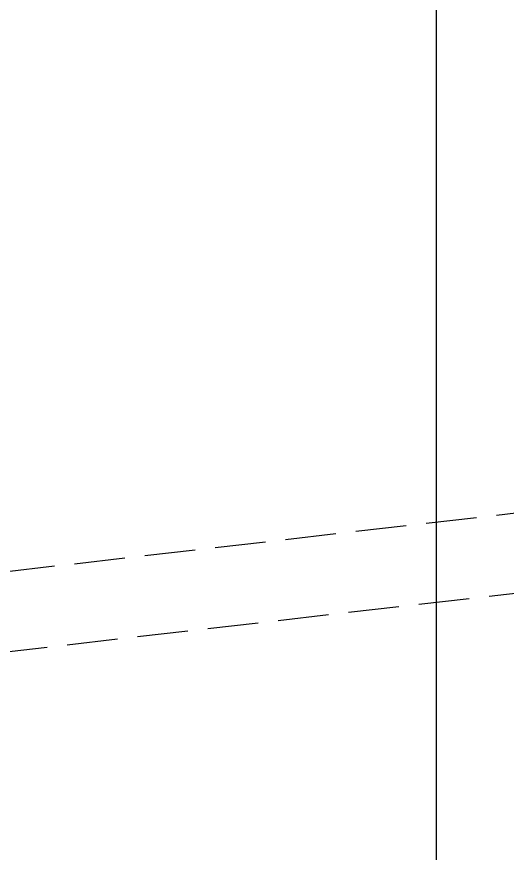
# Model space of a CAD drawing. Extents: x -10817 to 167545, y 26551 to 157048.
# Drawn here: x 23057 to 25483, y 108290 to 112424 of the extents above; entities that cross this region are included whole.
import ezdxf
from ezdxf.xclip import XClip

# ---------------------------------------------------------------- set-up
doc = ezdxf.new("R2010")
doc.units = 0
doc.header["$LTSCALE"] = 1000
doc.header["$MEASUREMENT"] = 0
doc.header["$XCLIPFRAME"] = 0
doc.linetypes.add('DASH', pattern=[0.35, 0.25, -0.1])
doc.layers.get('Defpoints').update_dxf_attribs({"color": 30, "linetype": 'DASH'})
for name, color, linetype in [('120-J-MC$0$A-ANNO-HATC-SOLD', 252, 'Continuous'), ('120-J-MC$0$A-COLU-CONC-HATC', 204, 'Continuous'), ('120-J-MC$0$A-DOOR', 51, 'Continuous'), ('120-J-MC$0$A-FLOR-HRAL', 71, 'Continuous'), ('120-J-MC$0$A-WALL-BLOK', 131, 'Continuous'), ('120-J-MC$0$A-WALL-INSL', 241, 'Continuous'), ('A-FLOR-UNDR', 177, 'Continuous')]:
    doc.layers.add(name, color=color, linetype=linetype)
doc.layers.add('3#楼首层线脚$0$A-00-15-1#-PM-2F$0$00-装饰-看', color=46, linetype='Continuous', lineweight=5)
pattern_1 = [(0, (0, 0), (0, 350), []), (37.875, (400, 0), (-169.615, 218.0767), []), (90, (400, 0), (-450, 3e-14), [])]

# ---------------------------------------------------------------- blocks, each defined once
blk = doc.blocks.new('120-J-MC$0$BGBFG')
at = {"layer": '120-J-MC$0$A-FLOR-HRAL'}
blk.add_lwpolyline([(0, 0), (700, 0), (700, -60), (0, -60)], close=True, dxfattribs=at)
blk.add_lwpolyline([(700, 0), (700, -90)], dxfattribs=at)
blk = doc.blocks.new('120-J-MC$0$$TCHSYS$WIN2D')
for p, q in [((-0.5, 0.5), (0.5, 0.5)), ((-0.5, 0.5), (-0.5, -0.5)), ((0.5, 0.5), (0.5, -0.5)), ((0.5, 0.1667), (-0.5, 0.1667)), ((0.5, -0.1667), (-0.5, -0.1667)), ((-0.5, -0.5), (0.5, -0.5))]:
    blk.add_line(p, q)
blk = doc.blocks.new('120-J-MC')
at = {"layer": '120-J-MC$0$A-COLU-CONC-HATC'}
h = blk.add_hatch(dxfattribs=at)
h.set_pattern_fill('空心砖', color=256, scale=100, style=0)
h.set_pattern_definition(pattern_1)
h.paths.add_polyline_path([(-2430, -11200), (-2430, -11700), (-2230, -11550), (-2230, -11200)])
h = blk.add_hatch(dxfattribs=at)
h.set_pattern_fill('空心砖', color=256, scale=100, style=0)
h.set_pattern_definition(pattern_1)
h.paths.add_polyline_path([(-2430, -11700), (-2000, -11700), (-2000, -11550), (-2230, -11550)])
at = {"layer": '120-J-MC$0$A-ANNO-HATC-SOLD'}
blk.add_lwpolyline([(-2000, -11000), (100, -11000)], dxfattribs=at)
at = {"layer": '120-J-MC$0$A-WALL-BLOK'}
for p, q in [((-2430, -11200), (-2430, -11700)), ((-2230, -11200), (-2430, -11200)), ((-2230, -11200), (-2230, -11550)), ((-2000, -11550), (-2230, -11550)), ((-2000, -11700), (-2000, -11550)), ((-2430, -11700), (-2000, -11700))]:
    blk.add_line(p, q, dxfattribs=at)
at = {"layer": '120-J-MC$0$A-WALL-INSL'}
for q in [(-2000, -11700), (-2430, -11820)]:
    blk.add_line((-2000, -11820), q, dxfattribs=at)
blk.add_lwpolyline([(-2430, -11820), (-2550, -11820), (-2550, -11320), (-3150, -11320), (-3150, -11200)], dxfattribs=at)
blk.add_blockref('120-J-MC$0$BGBFG', (-2000, -11730))
at = {"layer": '120-J-MC$0$A-DOOR', "xscale": 2100.000000000513, "yscale": 320, "zscale": 320}
blk.add_blockref('120-J-MC$0$$TCHSYS$WIN2D', (-4200, -11160), dxfattribs=at)
at = {"layer": '120-J-MC$0$A-DOOR', "xscale": 2100, "yscale": 270, "zscale": 270, "rotation": 180}
blk.add_blockref('120-J-MC$0$$TCHSYS$WIN2D', (-950, -11685), dxfattribs=at)
blk = doc.blocks.new('120-J-MC-首层')
at = {"layer": 'Defpoints'}
blk.add_lwpolyline([(-6150, -10950), (-7250, -10950), (-7250, 250), (750, 250), (750, -12150), (-6150, -12150)], close=True, dxfattribs=at)
ref = blk.add_blockref('120-J-MC', (0, 0))
XClip(ref).set_block_clipping_path([(-6170.8192622978, -10950), (-7249.9951632023, -10950), (-7249.9951632023, 250), (750, 250), (750, -12150), (-6170.8192622978, -12150)])
blk = doc.blocks.new('3#楼首层线脚')
at = {"layer": '3#楼首层线脚$0$A-00-15-1#-PM-2F$0$00-装饰-看', "linetype": 'ByBlock'}
blk.add_lwpolyline([(3320.4, -5350), (3320.4, -5700), (10450.6, -5700)], dxfattribs=at)

msp = doc.modelspace()

# ---------------------------------------------------------------- linework, layer by layer
msp.add_lwpolyline([(25133.1, 105498.4), (25133.1, 134198.4)])
at = {"layer": 'A-FLOR-UNDR', "linetype": 'DASH'}
for points in [[(17085.2, 108999.7), (28662.7, 110333.5)], [(20526.1, 108999.7), (32103.6, 110333.5)]]:
    msp.add_lwpolyline(points, dxfattribs=at)

# ---------------------------------------------------------------- block references
ref = msp.add_blockref('3#楼首层线脚', (31983.2, 116273.5), dxfattribs=dict(xscale=-1))
XClip(ref).set_block_clipping_path([(-2550.001355944, -6650.1452511974), (3900.0557166993, 13400.0000000014)])
ref = msp.add_blockref('120-J-MC-首层', (22333.2, 123373.5), dxfattribs=dict(xscale=-1))
XClip(ref).set_block_clipping_path([(-12100.001355944, -13750.1452511974), (-5749.9442833007, 6300.0000000014)])

doc.saveas('drawing.dxf')
